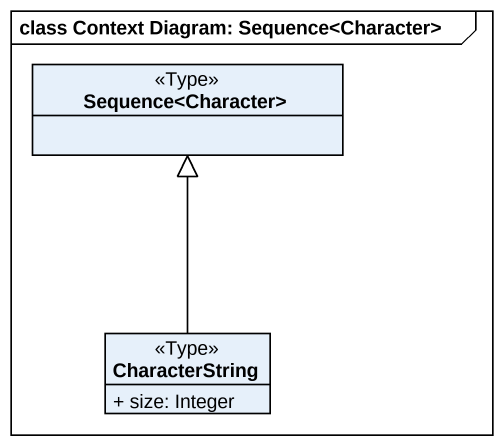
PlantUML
@startuml
mainframe class Context Diagram: Sequence<Character>
hide circle
hide empty members
skinparam classAttributeIconSize 0
class "Sequence<Character>" as Sequence_Character <<Type>>
class CharacterString <<Type>> {
  + size: Integer
}
CharacterString -up-|> Sequence_Character
@enduml
